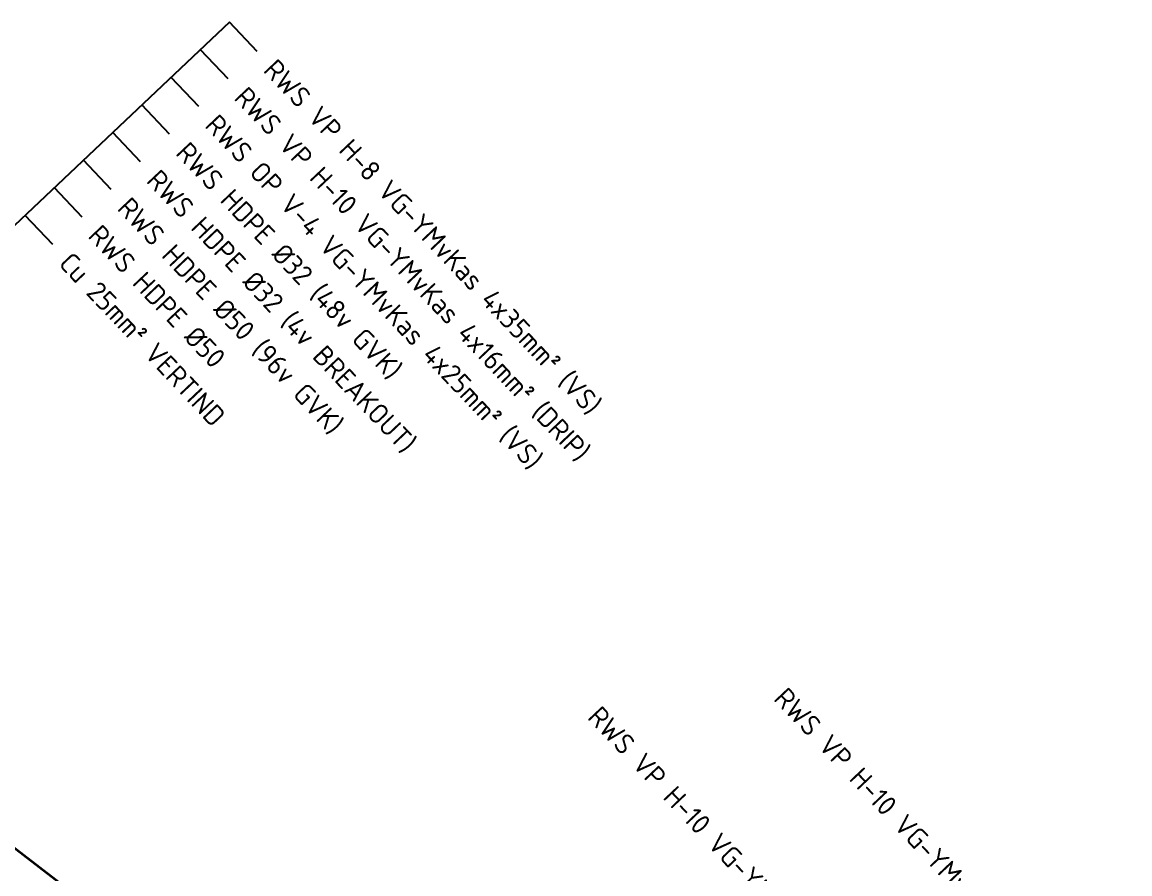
# Model space of a CAD drawing. Header units: metres. Extents: x 134219 to 139178, y 438661 to 444352.
# Drawn here: x 137111.5 to 137249.3, y 440670 to 440776 of the extents above; entities that cross this region are included whole.
import ezdxf
from ezdxf.enums import TextEntityAlignment as Align

# ---------------------------------------------------------------- set-up
doc = ezdxf.new("R2010")
doc.units = ezdxf.units.M
doc.linetypes.add('13strp', pattern=[4, 1, -3])
for name, color, linetype, lineweight in [('N-WE-KL-ET_LS_OV_KABEL-T25', 7, 'Continuous', 25), ('Utd-ondergr-nw', 8, '13strp', 35), ('X-XX-AL-AANPIJLING-S', 7, 'Continuous', 25)]:
    doc.layers.add(name, color=color, linetype=linetype, lineweight=lineweight)
doc.styles.add('NLCS-ISO', font='NLCS-ISO.ttf')

msp = doc.modelspace()

# ---------------------------------------------------------------- linework, layer by layer
at = {"layer": 'Utd-ondergr-nw', "linetype": 'Continuous', "flags": 128}
msp.add_lwpolyline([(137088.52, 440691.57), (137090.33, 440689.85), (137092.17, 440688.15), (137094.04, 440686.49), (137095.94, 440684.86), (137097.86, 440683.25), (137099.81, 440681.66), (137101.77, 440680.09), (137103.74, 440678.53), (137105.73, 440676.99), (137107.72, 440675.45), (137109.72, 440673.92), (137111.72, 440672.39), (137113.71, 440670.86), (137115.71, 440669.32), (137117.69, 440667.77), (137119.66, 440666.21), (137121.62, 440664.64), (137123.56, 440663.05), (137125.47, 440661.43), (137127.37, 440659.79), (137129.11, 440658.24), (137130.83, 440656.66), (137132.51, 440655.04)], dxfattribs=at)
at = {"layer": 'X-XX-AL-AANPIJLING-S'}
for p, q in [((137137.35, 440775.96), (137045.46, 440689.09)), ((137140.79, 440772.32), (137137.35, 440775.96)), ((137137.15, 440768.89), (137133.72, 440772.52)), ((137133.52, 440765.45), (137130.09, 440769.09)), ((137129.89, 440762.02), (137126.45, 440765.65)), ((137126.25, 440758.58), (137122.82, 440762.22)), ((137122.62, 440755.15), (137119.19, 440758.78)), ((137118.99, 440751.71), (137115.55, 440755.35)), ((137115.35, 440748.28), (137111.92, 440751.91))]:
    msp.add_line(p, q, dxfattribs=at)

# ---------------------------------------------------------------- texts
at = {"layer": 'N-WE-KL-ET_LS_OV_KABEL-T25', "style": 'NLCS-ISO'}
for s, p in [('RWS VP H-8 VG-YMvKas 4x35mm² (VS)', (137142.31, 440770.72)), ('RWS VP H-10 VG-YMvKas 4x16mm² (DRIP)', (137138.67, 440767.28)), ('RWS OP V-4 VG-YMvKas 4x25mm² (VS)', (137135.04, 440763.85)), ('RWS HDPE Ø32 (48v GVK)', (137131.41, 440760.41)), ('RWS HDPE Ø32 (4v BREAKOUT)', (137127.77, 440756.98)), ('RWS HDPE Ø50 (96v GVK)', (137124.14, 440753.54)), ('RWS HDPE Ø50', (137120.5, 440750.11)), ('Cu 25mm² VERTIND', (137116.87, 440746.67))]:
    msp.add_text(s, height=2.5, rotation=313.3873, dxfattribs=at).set_placement(p, align=Align.MIDDLE_LEFT)
for s, p in [('RWS VP H-10 VG-YMvKas 4x10mm² (DRIP)', (137248.58, 440647.28)), ('RWS VP H-10 VG-YMvKas 4x16mm² (DRIP)', (137225.49, 440644.9))]:
    msp.add_text(s, height=2.5, rotation=313.3873, dxfattribs=at).set_placement(p, align=Align.MIDDLE_RIGHT)

doc.saveas('drawing.dxf')
